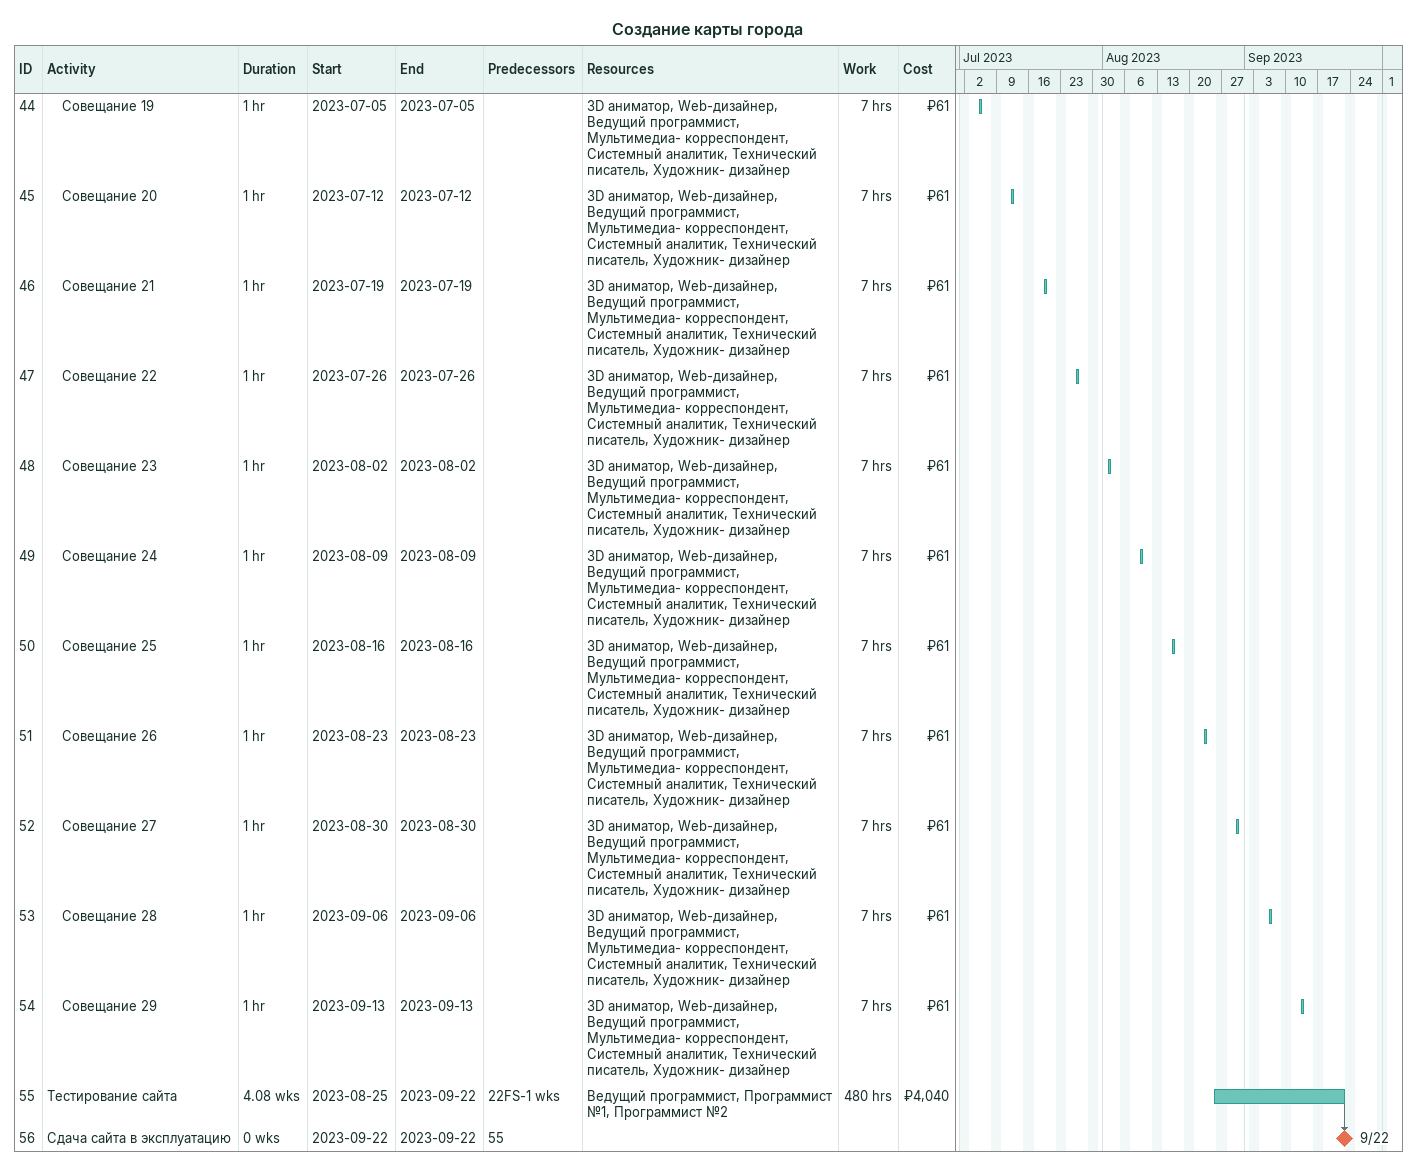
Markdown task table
Создание карты города

| ID | Level | Task | Duration | Start | Finish | Predecessors | Resources | Work (h) | Cost (₽) |
|---|---|---|---|---|---|---|---|---|---|
| 44 | 2 | Совещание 19 | 1h | 2023-07-05 | 2023-07-05 |  | 3D аниматор, Web-дизайнер, Ведущий программист, Мультимедиа- корреспондент, Системный аналитик, Технический писатель, Художник- дизайнер | 7 | 61 |
| 45 | 2 | Совещание 20 | 1h | 2023-07-12 | 2023-07-12 |  | 3D аниматор, Web-дизайнер, Ведущий программист, Мультимедиа- корреспондент, Системный аналитик, Технический писатель, Художник- дизайнер | 7 | 61 |
| 46 | 2 | Совещание 21 | 1h | 2023-07-19 | 2023-07-19 |  | 3D аниматор, Web-дизайнер, Ведущий программист, Мультимедиа- корреспондент, Системный аналитик, Технический писатель, Художник- дизайнер | 7 | 61 |
| 47 | 2 | Совещание 22 | 1h | 2023-07-26 | 2023-07-26 |  | 3D аниматор, Web-дизайнер, Ведущий программист, Мультимедиа- корреспондент, Системный аналитик, Технический писатель, Художник- дизайнер | 7 | 61 |
| 48 | 2 | Совещание 23 | 1h | 2023-08-02 | 2023-08-02 |  | 3D аниматор, Web-дизайнер, Ведущий программист, Мультимедиа- корреспондент, Системный аналитик, Технический писатель, Художник- дизайнер | 7 | 61 |
| 49 | 2 | Совещание 24 | 1h | 2023-08-09 | 2023-08-09 |  | 3D аниматор, Web-дизайнер, Ведущий программист, Мультимедиа- корреспондент, Системный аналитик, Технический писатель, Художник- дизайнер | 7 | 61 |
| 50 | 2 | Совещание 25 | 1h | 2023-08-16 | 2023-08-16 |  | 3D аниматор, Web-дизайнер, Ведущий программист, Мультимедиа- корреспондент, Системный аналитик, Технический писатель, Художник- дизайнер | 7 | 61 |
| 51 | 2 | Совещание 26 | 1h | 2023-08-23 | 2023-08-23 |  | 3D аниматор, Web-дизайнер, Ведущий программист, Мультимедиа- корреспондент, Системный аналитик, Технический писатель, Художник- дизайнер | 7 | 61 |
| 52 | 2 | Совещание 27 | 1h | 2023-08-30 | 2023-08-30 |  | 3D аниматор, Web-дизайнер, Ведущий программист, Мультимедиа- корреспондент, Системный аналитик, Технический писатель, Художник- дизайнер | 7 | 61 |
| 53 | 2 | Совещание 28 | 1h | 2023-09-06 | 2023-09-06 |  | 3D аниматор, Web-дизайнер, Ведущий программист, Мультимедиа- корреспондент, Системный аналитик, Технический писатель, Художник- дизайнер | 7 | 61 |
| 54 | 2 | Совещание 29 | 1h | 2023-09-13 | 2023-09-13 |  | 3D аниматор, Web-дизайнер, Ведущий программист, Мультимедиа- корреспондент, Системный аналитик, Технический писатель, Художник- дизайнер | 7 | 61 |
| 55 | 1 | Тестирование сайта | 4.08w | 2023-08-25 | 2023-09-22 | 22FS-1w | Ведущий программист, Программист №1, Программист №2 | 480 | 4040 |
| 56 | 1 | Сдача сайта в эксплуатацию | 0w | 2023-09-22 | 2023-09-22 | 55 |  |  |  |
